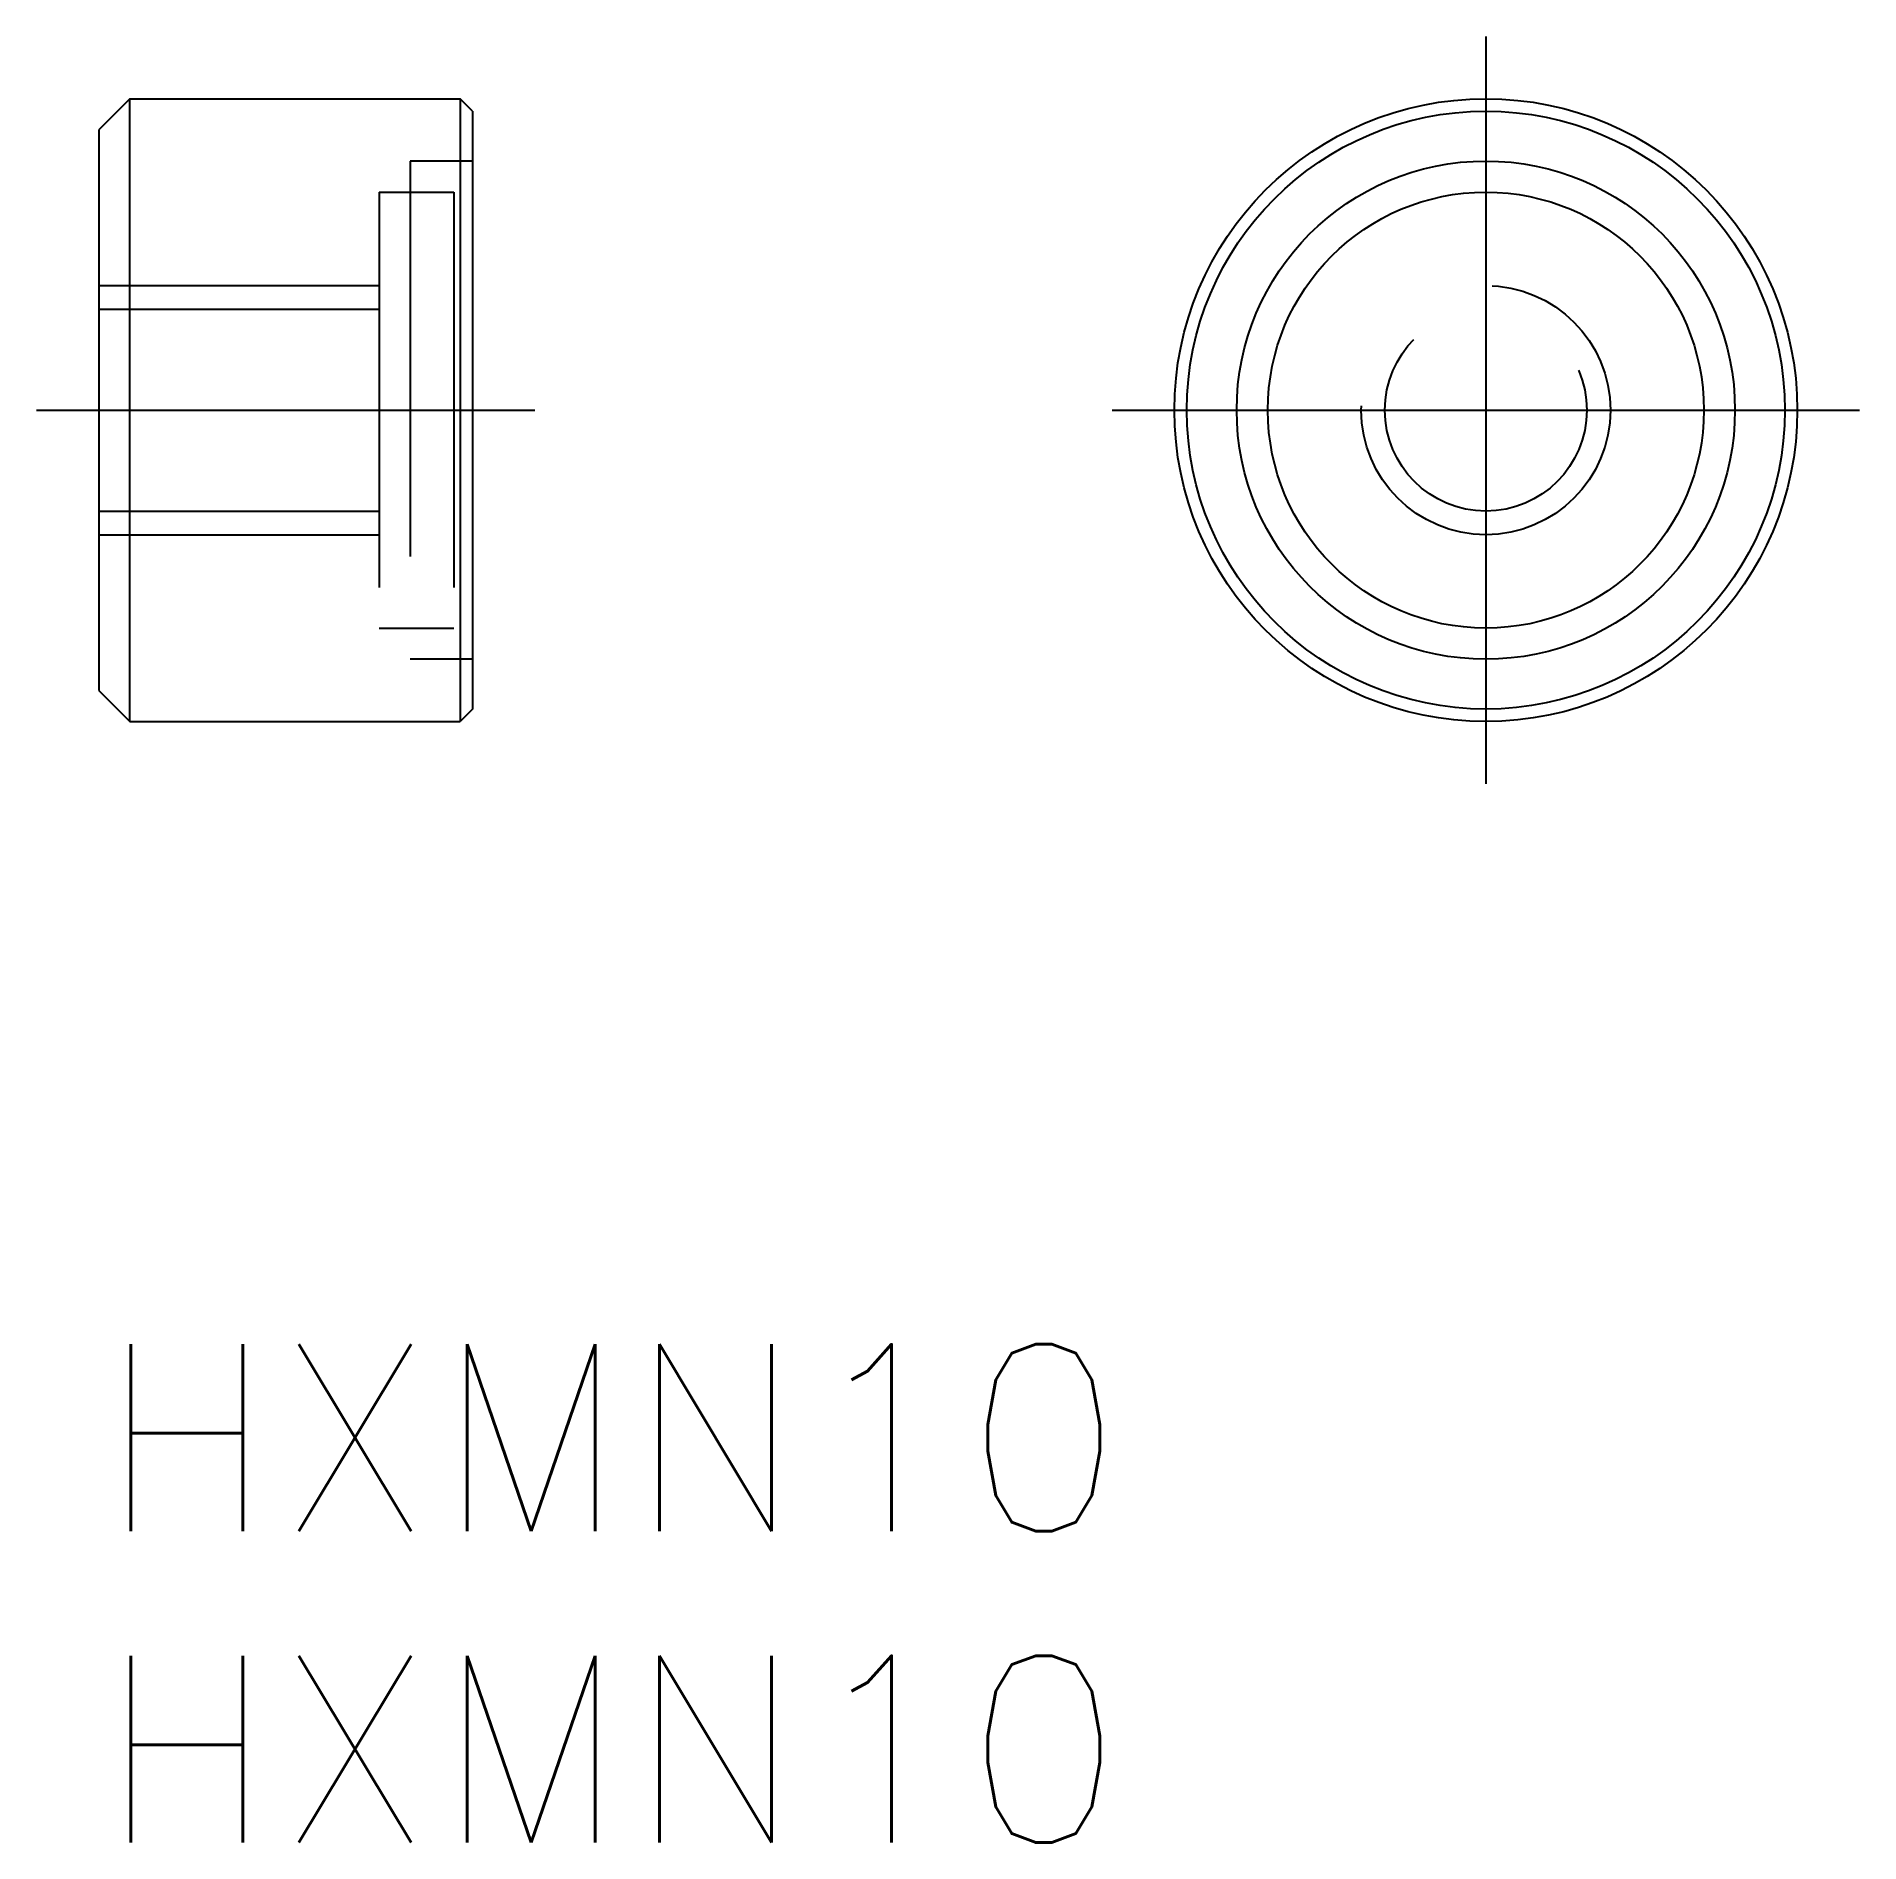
# Model space of a CAD drawing. Extents: x -1 to 28.3, y -8 to 21.
import ezdxf

# ---------------------------------------------------------------- set-up
doc = ezdxf.new("R2010")
doc.units = 0
doc.header["$LTSCALE"] = 0.5
doc.linetypes.add('CENTER', pattern=[50.8, 31.75, -6.35, 6.35, -6.35])
doc.linetypes.add('DASHED', pattern=[19.05, 12.7, -6.35])
for name, color, linetype in [('MSM_CENTER', 1, 'CENTER'), ('MSM_CONTINUOUS', 7, 'CONTINUOUS'), ('MSM_DASHED', 4, 'DASHED'), ('MSM_PART_NUMBER', 7, 'CONTINUOUS')]:
    doc.layers.add(name, color=color, linetype=linetype)
doc.styles.get("Standard").update_dxf_attribs({"font": 'txt.shx', "height": 1, "bigfont": 'bigfont.shx'})

# ---------------------------------------------------------------- blocks, each defined once
blk = doc.blocks.new('*U19')
at = {"layer": 'MSM_PART_NUMBER'}
blk.add_text('HXMN10', height=3, dxfattribs=at).set_placement((0, -3))
blk = doc.blocks.new('*U20')
at = {"layer": 'MSM_PART_NUMBER'}
blk.add_text('HXMN10', height=3, dxfattribs=at).set_placement((0, -8))

msp = doc.modelspace()

# ---------------------------------------------------------------- linework, layer by layer
at = {"layer": 'MSM_CENTER'}
for p, q in [((22.269, 21), (22.269, 9)), ((-1, 15), (7, 15)), ((16.269, 15), (28.269, 15))]:
    msp.add_line(p, q, dxfattribs=at)
at = {"layer": 'MSM_CONTINUOUS'}
for p, q in [((0.5, 20), (0, 19.5)), ((0.5, 10), (0.5, 20)), ((0.5, 20), (5.8, 20)), ((6, 19.8), (5.8, 20)), ((5.8, 20), (5.8, 10)), ((6, 19.8), (6, 10.2)), ((0, 19.5), (0, 10.5)), ((0, 10.5), (0.5, 10)), ((0.5, 10), (5.8, 10)), ((6, 10.2), (5.8, 10))]:
    msp.add_line(p, q, dxfattribs=at)
for radius in [5, 4.8, 4, 3.5]:
    msp.add_circle((22.269, 15), radius, dxfattribs=at)
at = {"layer": 'MSM_DASHED'}
for p, q in [((5, 19), (5, 11)), ((6, 19), (5, 19)), ((4.5, 18.5), (4.5, 11.5)), ((4.5, 18.5), (5.7, 18.5)), ((5.7, 18.5), (5.7, 11.5)), ((6, 17.5), (6, 17.5)), ((0, 17), (4.5, 17)), ((0, 16.621), (4.5, 16.621)), ((6, 15), (6, 15)), ((0, 13.379), (4.5, 13.379)), ((0, 13), (4.5, 13)), ((4.5, 11.5), (5.7, 11.5)), ((6, 11), (5, 11))]:
    msp.add_line(p, q, dxfattribs=at)
for radius in [2, 1.621]:
    msp.add_circle((22.269, 15), radius, dxfattribs=at)

# ---------------------------------------------------------------- block references
at = {"layer": 'MSM_CONTINUOUS'}
for name in ['*U19', '*U20']:
    msp.add_blockref(name, (0, 0), dxfattribs=at)

doc.saveas('drawing.dxf')
